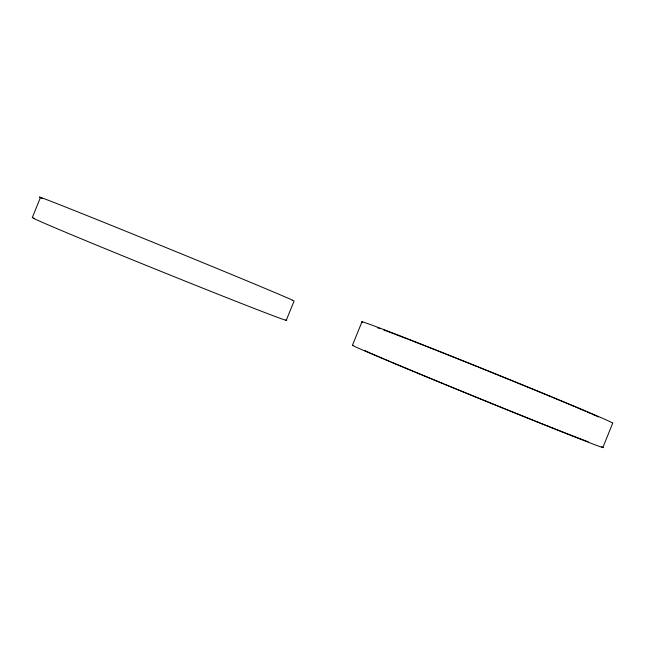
<?xml version="1.0" encoding="UTF-8"?>
<svg xmlns="http://www.w3.org/2000/svg" width="645" height="645" viewBox="0 0 645 645"><rect width="100%" height="100%" fill="white"/><g stroke="black" fill="none" stroke-linecap="round" stroke-linejoin="round"><path stroke-width="0.97" d="M32.25 217.679L40.45 197.523M286.299 320.194L294.112 300.949M352.444 345.277L361.918 321.928M602.865 447.477L612.75 423.104M285.888 319.88A136.982 1.629 22 0 1 153.3 268.272A136.982 1.629 22 0 1 34.185 218.155M42.207 198.442A136.974 1.064 22.2 0 1 167.684 248.252A136.974 1.064 22.2 0 1 292.217 300.368M362.522 322.339A135.273 1.846 22 0 1 485.314 369.714A135.273 1.846 22 0 1 612.5 423.176M377.502 327.733A122.889 1.677 22 0 1 379.889 328.579M383.848 330.022A122.889 1.677 22 0 1 388.709 331.836M389.475 332.127A122.889 1.677 22 0 1 393.563 333.683M394.434 334.013A122.889 1.677 22 0 1 407.43 339.02M408.398 339.391A122.889 1.677 22 0 1 425.378 346.034M426.216 346.365A122.889 1.677 22 0 1 434.835 349.767M435.722 350.122A122.889 1.677 22 0 1 444.84 353.734M445.687 354.073A122.889 1.677 22 0 1 454.394 357.54M455.281 357.894A122.889 1.677 22 0 1 477.09 366.634M478.018 367.005A122.889 1.677 22 0 1 510.413 380.115M511.324 380.486A122.889 1.677 22 0 1 530.811 388.451M531.665 388.798A122.889 1.677 22 0 1 551.112 396.82M552.023 397.199A122.889 1.677 22 0 1 559.07 400.126M559.916 400.481A122.889 1.677 22 0 1 574.413 406.56M575.275 406.922A122.889 1.677 22 0 1 580.847 409.293M581.709 409.664A122.889 1.677 22 0 1 585.507 411.292M587.248 412.042A122.889 1.677 22 0 1 590.135 413.292M591.86 414.058A122.889 1.677 22 0 1 595.529 415.694M596.536 416.154A122.889 1.677 22 0 1 598.238 416.944M601.608 446.695A135.281 1.411 22.2 0 1 479.953 398.828A135.281 1.411 22.2 0 1 353.146 345.438M588.192 441.72A122.897 1.274 22.2 0 1 541.373 423.459M540.454 423.096A122.897 1.274 22.2 0 1 444.615 384.186M443.728 383.823A122.897 1.274 22.2 0 1 414.88 371.891M413.977 371.52A122.897 1.274 22.2 0 1 391.628 362.168M390.757 361.797A122.897 1.274 22.2 0 1 384.275 359.055M383.412 358.693A122.897 1.274 22.2 0 1 379.389 356.967M378.639 356.645A122.897 1.274 22.2 0 1 373.874 354.597M373.036 354.226A122.897 1.274 22.2 0 1 370.714 353.21M370.012 352.904A122.897 1.274 22.2 0 1 367.698 351.872M367.045 351.573A122.897 1.274 22.2 0 1 364.981 350.614"/></g></svg>
